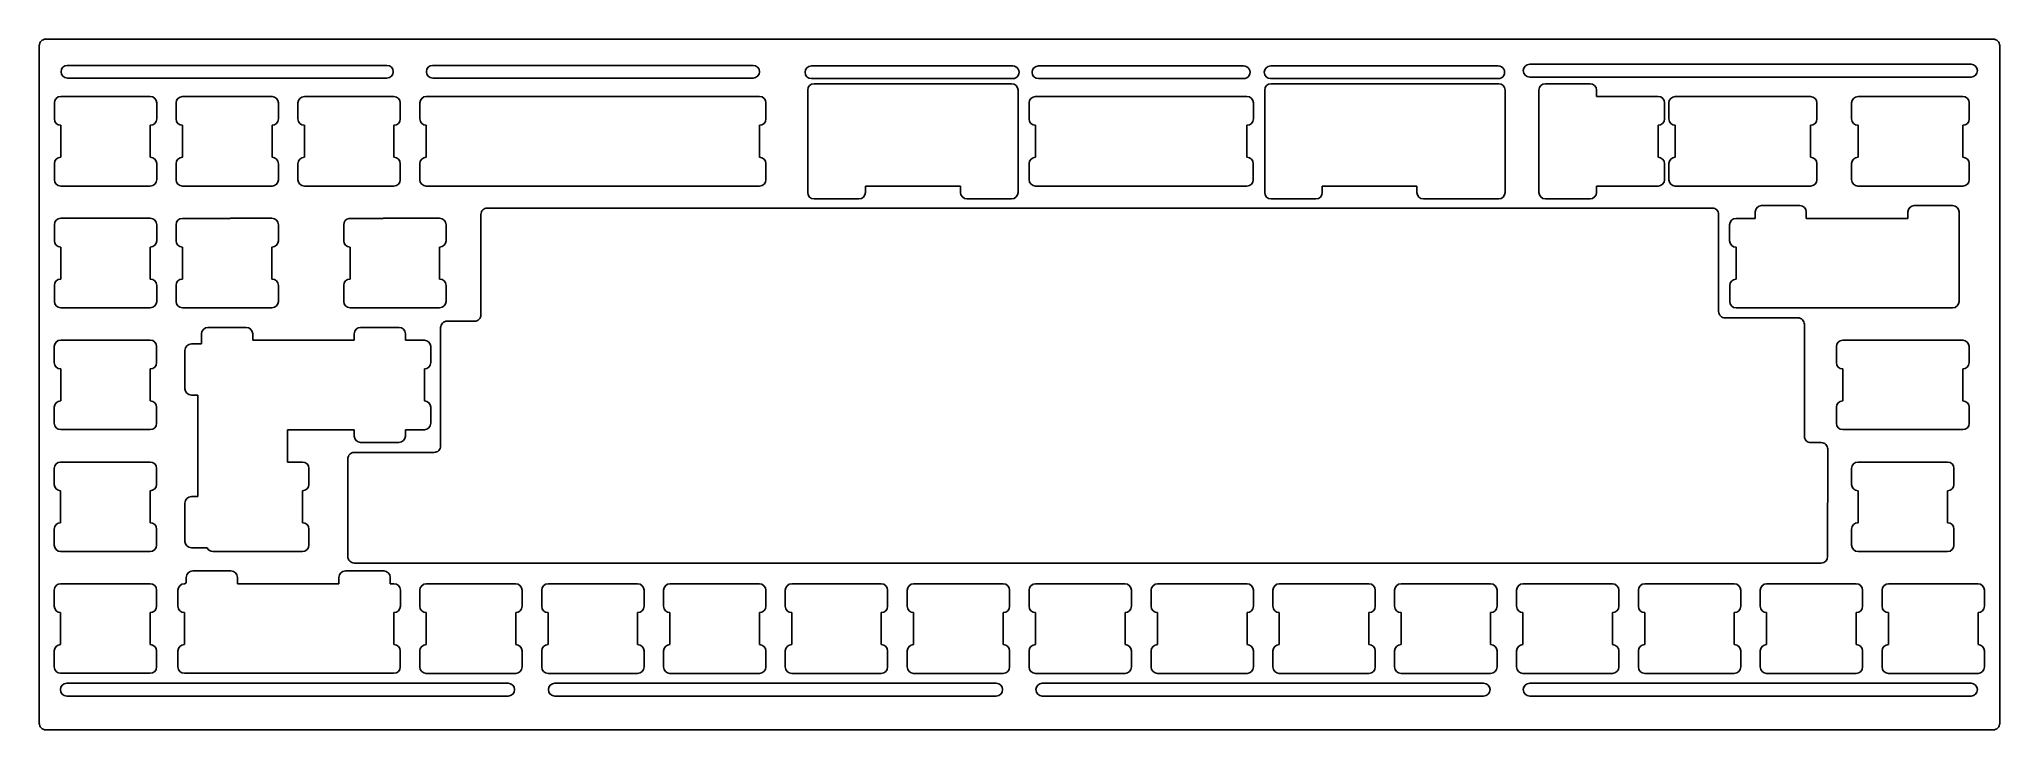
# Model space of a CAD drawing. Header units: millimetres. Extents: x -153 to 153, y -54 to 54.
import ezdxf

# ---------------------------------------------------------------- set-up
doc = ezdxf.new("R2010")
doc.units = ezdxf.units.MM
doc.layers.get('0').update_dxf_attribs({"linetype": 'CONTINUOUS'})

msp = doc.modelspace()

# ---------------------------------------------------------------- linework, layer by layer
for p, q in [((-32.53, 49.93), (-1.06, 49.93)), ((-33.11, 30.13), (-33.11, 46.13)), ((-1.06, 47.93), (-32.53, 47.93)), ((-32.11, 47.13), (-1.23, 47.13)), ((-0.23, 46.13), (-0.23, 30.13)), ((38.33, 30.13), (38.34, 46.13)), ((39.34, 47.13), (74.91, 47.13)), ((75.91, 46.13), (75.91, 30.13)), ((81.21, 30.13), (81.21, 46.14)), ((82.21, 47.13), (89.21, 47.14)), ((90.21, 46.14), (90.21, 45.14)), ((-150.88, 41.64), (-150.88, 44.14)), ((-149.88, 45.14), (-135.88, 45.14)), ((-134.88, 44.14), (-134.88, 41.64)), ((-131.85, 41.63), (-131.85, 44.13)), ((-130.85, 45.13), (-129.85, 45.13)), ((-129.85, 45.13), (-116.85, 45.13)), ((-115.85, 44.13), (-115.85, 41.63)), ((-112.8, 41.63), (-112.8, 44.13)), ((-111.8, 45.13), (-111.5, 45.13)), ((-111.5, 45.13), (-97.8, 45.13)), ((-96.8, 44.13), (-96.8, 41.63)), ((-93.74, 41.64), (-93.74, 44.14)), ((-92.74, 45.14), (-40.64, 45.14)), ((-39.64, 44.14), (-39.64, 41.64)), ((1.5, 41.63), (1.5, 44.13)), ((2.5, 45.13), (35.56, 45.14)), ((36.56, 44.14), (36.56, 41.64)), ((90.21, 45.14), (99.85, 45.14)), ((100.85, 44.14), (100.84, 41.63)), ((101.52, 41.64), (101.51, 44.13)), ((102.51, 45.13), (123.66, 45.13)), ((124.66, 44.13), (124.66, 41.64)), ((130.09, 41.64), (130.09, 44.13)), ((131.09, 45.13), (147.47, 45.14)), ((148.47, 44.14), (148.47, 41.64)), ((-149.88, 35.64), (-149.88, 40.64)), ((-135.88, 40.64), (-135.88, 35.64)), ((-130.85, 35.63), (-130.85, 40.63)), ((-116.85, 40.63), (-116.85, 35.63)), ((-111.8, 35.63), (-111.8, 40.63)), ((-97.8, 40.63), (-97.8, 35.63)), ((-92.75, 35.63), (-92.74, 40.64)), ((-40.66, 40.63), (-40.66, 35.63)), ((2.51, 35.64), (2.5, 40.63)), ((35.56, 40.64), (35.54, 35.63)), ((99.84, 40.63), (99.84, 35.63)), ((102.52, 35.64), (102.52, 40.64)), ((123.66, 40.64), (123.66, 35.64)), ((131.09, 35.64), (131.09, 40.64)), ((147.47, 40.64), (147.47, 35.64)), ((-150.88, 32.14), (-150.88, 34.64)), ((-134.88, 34.64), (-134.88, 32.14)), ((-131.85, 32.13), (-131.85, 34.63)), ((-115.85, 34.63), (-115.85, 32.13)), ((-112.8, 32.13), (-112.8, 34.63)), ((-96.8, 34.63), (-96.8, 32.13)), ((-93.75, 32.13), (-93.75, 34.63)), ((-39.64, 34.64), (-39.64, 32.14)), ((1.51, 32.14), (1.51, 34.64)), ((36.54, 34.63), (36.54, 32.13)), ((100.84, 34.63), (100.84, 32.13)), ((101.52, 32.13), (101.52, 34.64)), ((124.66, 34.64), (124.66, 32.13)), ((130.08, 32.14), (130.09, 34.64)), ((148.47, 34.64), (148.47, 32.14)), ((-135.88, 31.14), (-149.88, 31.14)), ((-117.85, 31.13), (-130.85, 31.13)), ((-116.85, 31.13), (-117.85, 31.13)), ((-98.1, 31.13), (-111.8, 31.13)), ((-97.8, 31.13), (-98.1, 31.13)), ((-54.64, 31.14), (-92.75, 31.13)), ((-40.64, 31.14), (-54.64, 31.14)), ((-9.23, 31.13), (-24.1, 31.13)), ((-24.1, 31.13), (-24.1, 30.13)), ((-9.23, 30.13), (-9.23, 31.13)), ((35.54, 31.13), (2.51, 31.14)), ((62.14, 31.14), (47.33, 31.14)), ((47.33, 31.14), (47.33, 30.13)), ((62.14, 30.13), (62.14, 31.14)), ((99.84, 31.13), (90.21, 31.14)), ((90.21, 31.14), (90.21, 30.13)), ((123.66, 31.13), (102.52, 31.13)), ((147.47, 31.14), (131.08, 31.14)), ((-25.1, 29.13), (-32.11, 29.13)), ((-1.23, 29.13), (-8.23, 29.13)), ((46.33, 29.13), (39.33, 29.13)), ((74.91, 29.13), (63.14, 29.13)), ((89.21, 29.13), (82.21, 29.13)), ((116.01, 28.09), (122, 28.09)), ((139.88, 28.08), (145.88, 28.08)), ((-150.88, 22.59), (-150.88, 25.09)), ((-149.88, 26.09), (-135.88, 26.09)), ((-134.88, 25.09), (-134.88, 22.59)), ((-131.86, 22.59), (-131.86, 25.09)), ((-130.86, 26.08), (-123.42, 26.08)), ((-123.33, 26.09), (-116.86, 26.09)), ((-115.86, 25.09), (-115.86, 22.59)), ((-105.65, 22.59), (-105.65, 25.09)), ((-104.8, 26.08), (-99.55, 26.08)), ((-99.46, 26.09), (-91, 26.09)), ((-90.94, 26.09), (-90.65, 26.09)), ((-89.65, 25.09), (-89.65, 22.59)), ((111.02, 22.57), (111.02, 25.07)), ((112.02, 26.07), (113.03, 26.08)), ((113.03, 26.08), (115, 26.08)), ((115, 26.08), (115.01, 27.09)), ((123, 27.09), (123, 26.08)), ((123, 26.08), (138.88, 26.08)), ((138.88, 26.08), (138.88, 27.08)), ((146.88, 27.08), (146.88, 13.09)), ((-149.88, 16.59), (-149.88, 21.59)), ((-135.88, 21.59), (-135.88, 16.59)), ((-130.86, 16.59), (-130.86, 21.59)), ((-116.86, 21.59), (-116.86, 16.59)), ((-104.65, 16.59), (-104.65, 21.59)), ((-90.65, 21.59), (-90.65, 16.59)), ((112.02, 16.57), (112.02, 21.57)), ((-150.88, 13.09), (-150.88, 15.59)), ((-134.88, 15.59), (-134.88, 13.09)), ((-131.86, 13.09), (-131.86, 15.59)), ((-130.86, 16.58), (-130.86, 16.59)), ((-130.86, 16.59), (-130.86, 16.59)), ((-115.86, 15.59), (-115.86, 13.09)), ((-105.65, 13.09), (-105.65, 15.59)), ((-90.65, 16.59), (-90.65, 16.59)), ((-89.65, 15.59), (-89.65, 13.09)), ((111.03, 13.09), (111.03, 15.58)), ((-135.88, 12.09), (-149.88, 12.09)), ((-116.86, 12.09), (-130.86, 12.09)), ((-90.65, 12.09), (-104.65, 12.09)), ((145.88, 12.09), (112.03, 12.09)), ((-149.89, 7.04), (-148.89, 7.04)), ((-148.89, 7.04), (-135.89, 7.04)), ((-129.46, 6.44), (-127.88, 6.44)), ((-127.88, 6.44), (-127.88, 8.02)), ((-126.88, 9.02), (-120.88, 9.02)), ((-119.88, 8.02), (-119.88, 7.02)), ((-119.88, 7.02), (-104, 7.04)), ((-104, 7.04), (-104, 8.04)), ((-103, 9.04), (-97, 9.04)), ((-96, 8.04), (-96, 7.03)), ((-96, 7.03), (-93.04, 7.03)), ((128.71, 7.03), (147.46, 7.03)), ((-150.89, 3.54), (-150.89, 6.04)), ((-134.89, 6.04), (-134.89, 3.54)), ((-130.46, -0.56), (-130.46, 5.44)), ((-92.04, 6.03), (-92.04, 3.53)), ((127.71, 3.54), (127.71, 6.03)), ((148.46, 6.03), (148.46, 3.53)), ((-149.89, -2.46), (-149.89, 2.54)), ((-135.89, 2.54), (-135.89, -2.46)), ((-93.04, 2.53), (-93.04, -2.47)), ((128.71, -2.46), (128.71, 2.54)), ((147.46, 2.53), (147.47, -2.46)), ((-128.46, -1.56), (-129.46, -1.56)), ((-128.46, -17.44), (-128.46, -1.56)), ((-150.89, -5.96), (-150.89, -3.46)), ((-134.89, -3.46), (-134.89, -5.96)), ((-92.04, -3.47), (-92.04, -5.97)), ((127.7, -5.96), (127.71, -3.46)), ((148.47, -3.46), (148.47, -5.96)), ((-136.89, -6.96), (-149.89, -6.96)), ((-135.89, -6.96), (-136.89, -6.96)), ((-104.01, -6.97), (-114.46, -6.97)), ((-114.46, -6.97), (-114.46, -12.02)), ((-104.01, -7.97), (-104.01, -6.97)), ((-97.01, -8.97), (-103.01, -8.97)), ((-93.04, -6.97), (-96.01, -6.97)), ((-96.01, -6.97), (-96.01, -7.97)), ((147.47, -6.96), (128.7, -6.96)), ((-149.91, -12.02), (-148.91, -12.02)), ((-148.91, -12.02), (-135.91, -12.02)), ((-114.46, -12.02), (-112.09, -12.02)), ((131.09, -12.02), (145.09, -12.02)), ((-150.91, -15.52), (-150.91, -13.02)), ((-134.91, -13.02), (-134.91, -15.52)), ((-111.09, -13.02), (-111.09, -15.52)), ((130.09, -15.52), (130.09, -13.02)), ((146.09, -13.02), (146.09, -15.52)), ((-149.91, -21.52), (-149.91, -16.52)), ((-135.91, -16.52), (-135.91, -21.52)), ((-129.46, -17.44), (-128.46, -17.44)), ((-112.09, -16.52), (-112.09, -21.52)), ((131.09, -21.52), (131.09, -16.52)), ((145.09, -16.52), (145.09, -21.52)), ((-130.46, -24.44), (-130.46, -18.44)), ((-150.91, -25.02), (-150.91, -22.52)), ((-134.91, -22.52), (-134.91, -25.02)), ((-111.09, -22.52), (-111.09, -25.02)), ((130.09, -25.02), (130.09, -22.52)), ((146.09, -22.52), (146.09, -25.02)), ((-136.91, -26.02), (-149.91, -26.02)), ((-135.91, -26.02), (-136.91, -26.02)), ((-127, -25.44), (-129.46, -25.44)), ((-112.09, -26.02), (-126.09, -26.02)), ((145.09, -26.02), (131.09, -26.02)), ((-130.26, -30.76), (-130.26, -30.06)), ((-129.26, -29.06), (-123.27, -29.06)), ((-122.27, -30.06), (-122.27, -31.06)), ((-106.39, -31.06), (-106.39, -30.06)), ((-105.39, -29.06), (-99.38, -29.06)), ((-98.38, -30.06), (-98.38, -31.06)), ((-150.91, -34.56), (-150.91, -32.06)), ((-149.91, -31.06), (-135.91, -31.06)), ((-134.91, -32.06), (-134.91, -34.56)), ((-131.56, -34.57), (-131.56, -32.07)), ((-122.27, -31.06), (-106.39, -31.06)), ((-98.38, -31.06), (-97.79, -31.06)), ((-96.79, -32.06), (-96.79, -34.56)), ((-93.75, -34.57), (-93.75, -32.07)), ((-92.75, -31.07), (-91.75, -31.07)), ((-91.75, -31.07), (-78.75, -31.07)), ((-77.75, -32.07), (-77.75, -34.57)), ((-74.7, -34.57), (-74.7, -32.07)), ((-73.7, -31.07), (-72.7, -31.07)), ((-72.7, -31.07), (-59.7, -31.07)), ((-58.7, -32.07), (-58.7, -34.57)), ((-55.65, -34.57), (-55.65, -32.07)), ((-54.65, -31.07), (-40.65, -31.07)), ((-39.65, -32.07), (-39.65, -34.57)), ((-36.61, -34.57), (-36.61, -32.07)), ((-35.61, -31.07), (-21.61, -31.07)), ((-20.61, -32.07), (-20.61, -34.57)), ((-17.55, -34.57), (-17.55, -32.07)), ((-16.55, -31.07), (-2.55, -31.07)), ((-1.55, -32.07), (-1.55, -34.57)), ((1.5, -34.57), (1.5, -32.07)), ((2.5, -31.07), (16.5, -31.07)), ((17.5, -32.07), (17.5, -34.57)), ((20.58, -34.57), (20.58, -32.07)), ((21.58, -31.07), (35.58, -31.07)), ((36.58, -32.07), (36.58, -34.57)), ((39.62, -34.57), (39.62, -32.07)), ((40.62, -31.07), (54.62, -31.07)), ((55.62, -32.07), (55.62, -34.57)), ((58.65, -34.57), (58.65, -32.07)), ((59.65, -31.07), (73.65, -31.07)), ((74.65, -32.07), (74.65, -34.57)), ((77.7, -34.57), (77.7, -32.07)), ((78.7, -31.07), (92.7, -31.07)), ((93.7, -32.07), (93.7, -34.57)), ((96.75, -34.57), (96.75, -32.07)), ((97.75, -31.07), (111.75, -31.07)), ((112.75, -32.07), (112.75, -34.57)), ((115.8, -34.57), (115.8, -32.07)), ((116.8, -31.07), (130.8, -31.07)), ((131.8, -32.07), (131.8, -34.57)), ((134.85, -34.57), (134.85, -32.07)), ((135.85, -31.07), (149.85, -31.07)), ((150.85, -32.07), (150.85, -34.57)), ((-149.91, -40.56), (-149.91, -35.56)), ((-135.91, -35.56), (-135.91, -40.56)), ((-130.56, -40.57), (-130.56, -35.57)), ((-97.79, -35.56), (-97.81, -40.57)), ((-92.75, -40.57), (-92.75, -35.57)), ((-78.75, -35.57), (-78.75, -40.57)), ((-73.7, -40.57), (-73.7, -35.57)), ((-59.7, -35.57), (-59.7, -40.57)), ((-54.65, -40.57), (-54.65, -35.57)), ((-40.65, -35.57), (-40.65, -40.57)), ((-35.61, -40.57), (-35.61, -35.57)), ((-21.61, -35.57), (-21.61, -40.57)), ((-16.55, -40.57), (-16.55, -35.57)), ((-2.55, -35.57), (-2.55, -40.57)), ((2.5, -40.57), (2.5, -35.57)), ((16.5, -35.57), (16.5, -40.57)), ((21.58, -40.57), (21.58, -35.57)), ((35.58, -35.57), (35.58, -40.57)), ((40.62, -40.57), (40.62, -35.57)), ((54.62, -35.57), (54.62, -40.57)), ((59.65, -40.57), (59.65, -35.57)), ((73.65, -35.57), (73.65, -40.57)), ((78.7, -40.57), (78.7, -35.57)), ((92.7, -35.57), (92.7, -40.57)), ((97.75, -40.57), (97.75, -35.57)), ((111.75, -35.57), (111.75, -40.57)), ((116.8, -40.57), (116.8, -35.57)), ((130.8, -35.57), (130.8, -40.57)), ((135.85, -40.57), (135.85, -35.57)), ((149.85, -35.57), (149.85, -40.57)), ((-150.91, -44.06), (-150.91, -41.56)), ((-134.91, -41.56), (-134.91, -44.06)), ((-131.56, -44.06), (-131.56, -41.57)), ((-96.81, -41.57), (-96.81, -44.06)), ((-93.75, -44.07), (-93.75, -41.57)), ((-77.75, -41.57), (-77.75, -44.07)), ((-74.7, -44.07), (-74.7, -41.57)), ((-58.7, -41.57), (-58.7, -44.07)), ((-55.65, -44.07), (-55.65, -41.57)), ((-39.65, -41.57), (-39.65, -44.07)), ((-36.61, -44.07), (-36.61, -41.57)), ((-20.61, -41.57), (-20.61, -44.07)), ((-17.55, -44.07), (-17.55, -41.57)), ((-1.55, -41.57), (-1.55, -44.07)), ((1.5, -44.07), (1.5, -41.57)), ((17.5, -41.57), (17.5, -44.07)), ((20.58, -44.07), (20.58, -41.57)), ((36.58, -41.57), (36.58, -44.07)), ((39.62, -44.07), (39.62, -41.57)), ((55.62, -41.57), (55.62, -44.07)), ((58.65, -44.07), (58.65, -41.57)), ((74.65, -41.57), (74.65, -44.07)), ((77.7, -44.07), (77.7, -41.57)), ((93.7, -41.57), (93.7, -44.07)), ((96.75, -44.07), (96.75, -41.57)), ((112.75, -41.57), (112.75, -44.07)), ((115.8, -44.07), (115.8, -41.57)), ((131.8, -41.57), (131.8, -44.07)), ((134.85, -44.07), (134.85, -41.57)), ((150.85, -41.57), (150.85, -44.07)), ((-135.91, -45.06), (-149.91, -45.06)), ((-97.81, -45.06), (-130.56, -45.06)), ((-79.75, -45.07), (-92.75, -45.07)), ((-78.75, -45.07), (-79.75, -45.07)), ((-60.7, -45.07), (-73.7, -45.07)), ((-59.7, -45.07), (-60.7, -45.07)), ((-40.65, -45.07), (-54.65, -45.07)), ((-21.61, -45.07), (-35.61, -45.07)), ((-2.55, -45.07), (-16.55, -45.07)), ((16.5, -45.07), (2.5, -45.07)), ((35.58, -45.07), (21.58, -45.07)), ((54.62, -45.07), (40.62, -45.07)), ((73.65, -45.07), (59.65, -45.07)), ((92.7, -45.07), (78.7, -45.07)), ((111.75, -45.07), (97.75, -45.07)), ((130.8, -45.07), (116.8, -45.07)), ((149.85, -45.07), (135.85, -45.07))]:
    msp.add_line(p, q)
for points in [[(152.25, 54.1, -0.414214), (153.25, 53.1), (153.25, -52.9, -0.414214), (152.25, -53.9), (-152.25, -53.9, -0.414214), (-153.25, -52.9), (-153.25, 53.1, -0.414214), (-152.25, 54.1)], [(-98.89, 50.01), (-148.83, 50.01, 1), (-148.83, 48.01), (-98.89, 48.01, 1)], [(-41.64, 50.01), (-91.73, 50.01, 1), (-91.73, 48.01), (-41.64, 48.01, 1)], [(2.97, 47.93), (35.04, 47.93, 1.002583), (35.04, 49.93), (2.97, 49.93, 0.999674)], [(74.84, 49.93), (39.27, 49.93, 0.999671), (39.27, 47.93), (74.84, 47.93, 1.00258)], [(148.76, 50.18), (79.76, 50.18, 1), (79.76, 48.18), (148.76, 48.18, 1)], [(-84.2, 26.7), (-84.2, 11, -0.414214), (-85.2, 10), (-89.5, 10, 0.414214), (-90.5, 9), (-90.5, -9.52, -0.414214), (-91.5, -10.52), (-104, -10.52, 0.414214), (-105, -11.52), (-105, -26.82, 0.414214), (-104, -27.82), (125.34, -27.82, 0.413992), (126.34, -26.82), (126.35, -9.98, 0.414435), (125.35, -8.98), (123.7, -8.98, -0.414214), (122.7, -7.98), (122.7, 9.52, 0.414214), (121.7, 10.52), (110.3, 10.52, -0.414214), (109.3, 11.52), (109.3, 26.7, 0.414214), (108.3, 27.7), (-83.2, 27.7, 0.414214)], [(-79.94, -46.62), (-148.94, -46.62, 1), (-148.94, -48.62), (-79.94, -48.62, 1)], [(-72.64, -48.62), (-3.64, -48.62, 1), (-3.64, -46.62), (-72.64, -46.62, 1)], [(3.56, -48.62), (72.56, -48.62, 1), (72.56, -46.62), (3.56, -46.62, 1)], [(79.76, -48.62), (148.76, -48.62, 1), (148.76, -46.62), (79.76, -46.62, 1)]]:
    msp.add_lwpolyline(points, format="xyb", close=True)
for centre, radius, start, end in [((-32.53, 48.93), 1, 90.0409, 270.0036), ((-1.06, 48.93), 1, -90.2921, 90.0035), ((-123.42, 26.38), 0.3, 269.9446, 287.5603), ((-99.55, 26.38), 0.3, 269.9446, 287.5599), ((-90.94, 26.39), 0.301, 257.6368, 270.0334)]:
    msp.add_arc(centre, radius, start, end)
for points in [[(-32.11, 47.13), (-32.66, 47.13), (-33.11, 46.69), (-33.11, 46.13)], [(-0.23, 46.13), (-0.23, 46.68), (-0.68, 47.13), (-1.23, 47.13)], [(39.34, 47.13), (38.79, 47.13), (38.34, 46.69), (38.34, 46.13)], [(75.91, 46.13), (75.91, 46.69), (75.46, 47.13), (74.91, 47.13)], [(82.21, 47.13), (81.66, 47.14), (81.21, 46.69), (81.21, 46.14)], [(90.21, 46.14), (90.21, 46.69), (89.76, 47.14), (89.21, 47.14)], [(-149.88, 45.14), (-150.44, 45.14), (-150.88, 44.7), (-150.88, 44.14)], [(-134.88, 44.14), (-134.88, 44.7), (-135.33, 45.14), (-135.88, 45.14)], [(-130.85, 45.13), (-131.4, 45.13), (-131.85, 44.69), (-131.85, 44.13)], [(-115.85, 44.13), (-115.85, 44.69), (-116.3, 45.13), (-116.85, 45.13)], [(-111.8, 45.13), (-112.35, 45.13), (-112.8, 44.69), (-112.8, 44.13)], [(-96.8, 44.13), (-96.8, 44.69), (-97.25, 45.13), (-97.8, 45.13)], [(-92.74, 45.14), (-93.29, 45.14), (-93.74, 44.69), (-93.74, 44.14)], [(-39.64, 44.14), (-39.64, 44.69), (-40.09, 45.14), (-40.64, 45.14)], [(2.5, 45.13), (1.95, 45.13), (1.5, 44.68), (1.5, 44.13)], [(36.56, 44.14), (36.56, 44.69), (36.11, 45.14), (35.56, 45.14)], [(100.85, 44.14), (100.85, 44.69), (100.4, 45.14), (99.85, 45.14)], [(102.51, 45.13), (101.96, 45.13), (101.51, 44.68), (101.51, 44.13)], [(124.66, 44.13), (124.66, 44.68), (124.21, 45.13), (123.66, 45.13)], [(131.09, 45.13), (130.54, 45.13), (130.09, 44.68), (130.09, 44.13)], [(148.47, 44.14), (148.47, 44.69), (148.03, 45.14), (147.47, 45.14)], [(-150.88, 41.64), (-150.88, 41.09), (-150.44, 40.64), (-149.88, 40.64)], [(-135.88, 40.64), (-135.33, 40.64), (-134.88, 41.09), (-134.88, 41.64)], [(-131.85, 41.63), (-131.85, 41.08), (-131.4, 40.63), (-130.85, 40.63)], [(-116.85, 40.63), (-116.3, 40.63), (-115.85, 41.08), (-115.85, 41.63)], [(-112.8, 41.63), (-112.8, 41.08), (-112.35, 40.63), (-111.8, 40.63)], [(-97.8, 40.63), (-97.25, 40.63), (-96.8, 41.08), (-96.8, 41.63)], [(-93.74, 41.64), (-93.74, 41.09), (-93.29, 40.64), (-92.74, 40.64)], [(-40.66, 40.63), (-40.1, 40.63), (-39.64, 41.08), (-39.64, 41.64)], [(1.5, 41.63), (1.5, 41.08), (1.95, 40.63), (2.5, 40.63)], [(35.56, 40.64), (36.11, 40.64), (36.56, 41.08), (36.56, 41.64)], [(99.84, 40.63), (100.39, 40.63), (100.84, 41.08), (100.84, 41.63)], [(101.52, 41.64), (101.52, 41.08), (101.97, 40.64), (102.52, 40.64)], [(123.66, 40.64), (124.21, 40.64), (124.66, 41.08), (124.66, 41.64)], [(130.09, 41.64), (130.09, 41.08), (130.54, 40.64), (131.09, 40.64)], [(147.47, 40.64), (148.03, 40.64), (148.47, 41.08), (148.47, 41.64)], [(-149.88, 35.64), (-150.44, 35.64), (-150.88, 35.2), (-150.88, 34.64)], [(-134.88, 34.64), (-134.88, 35.2), (-135.33, 35.64), (-135.88, 35.64)], [(-130.85, 35.63), (-131.4, 35.63), (-131.85, 35.19), (-131.85, 34.63)], [(-115.85, 34.63), (-115.85, 35.19), (-116.3, 35.63), (-116.85, 35.63)], [(-111.8, 35.63), (-112.35, 35.63), (-112.8, 35.19), (-112.8, 34.63)], [(-96.8, 34.63), (-96.8, 35.19), (-97.25, 35.63), (-97.8, 35.63)], [(-92.75, 35.63), (-93.3, 35.63), (-93.75, 35.19), (-93.75, 34.63)], [(-39.64, 34.64), (-39.64, 35.19), (-40.1, 35.63), (-40.66, 35.63)], [(2.51, 35.64), (1.96, 35.64), (1.51, 35.19), (1.51, 34.64)], [(36.54, 34.63), (36.54, 35.18), (36.1, 35.63), (35.54, 35.63)], [(100.84, 34.63), (100.84, 35.18), (100.39, 35.63), (99.84, 35.63)], [(102.52, 35.64), (101.97, 35.64), (101.52, 35.19), (101.52, 34.64)], [(124.66, 34.64), (124.66, 35.19), (124.21, 35.64), (123.66, 35.64)], [(131.09, 35.64), (130.54, 35.64), (130.09, 35.19), (130.09, 34.64)], [(148.47, 34.64), (148.47, 35.19), (148.03, 35.64), (147.47, 35.64)], [(-150.88, 32.14), (-150.88, 31.59), (-150.44, 31.14), (-149.88, 31.14)], [(-135.88, 31.14), (-135.33, 31.14), (-134.88, 31.59), (-134.88, 32.14)], [(-131.85, 32.13), (-131.85, 31.58), (-131.4, 31.13), (-130.85, 31.13)], [(-116.85, 31.13), (-116.3, 31.13), (-115.85, 31.58), (-115.85, 32.13)], [(-112.8, 32.13), (-112.8, 31.58), (-112.35, 31.13), (-111.8, 31.13)], [(-97.8, 31.13), (-97.25, 31.13), (-96.8, 31.58), (-96.8, 32.13)], [(-93.75, 32.13), (-93.75, 31.58), (-93.3, 31.13), (-92.75, 31.13)], [(-40.64, 31.14), (-40.09, 31.14), (-39.64, 31.58), (-39.64, 32.14)], [(1.51, 32.14), (1.51, 31.59), (1.96, 31.14), (2.51, 31.14)], [(35.54, 31.13), (36.1, 31.13), (36.54, 31.58), (36.54, 32.13)], [(99.84, 31.13), (100.39, 31.13), (100.84, 31.58), (100.84, 32.13)], [(101.52, 32.13), (101.52, 31.58), (101.97, 31.13), (102.52, 31.13)], [(123.66, 31.13), (124.21, 31.13), (124.66, 31.58), (124.66, 32.13)], [(130.08, 32.14), (130.08, 31.58), (130.53, 31.14), (131.08, 31.14)], [(147.47, 31.14), (148.03, 31.14), (148.47, 31.58), (148.47, 32.14)], [(-33.11, 30.13), (-33.11, 29.57), (-32.66, 29.13), (-32.11, 29.13)], [(-25.1, 29.13), (-24.55, 29.13), (-24.1, 29.57), (-24.1, 30.13)], [(-9.23, 30.13), (-9.23, 29.58), (-8.78, 29.13), (-8.23, 29.13)], [(-1.23, 29.13), (-0.68, 29.13), (-0.23, 29.58), (-0.23, 30.13)], [(38.33, 30.13), (38.33, 29.57), (38.78, 29.13), (39.33, 29.13)], [(46.33, 29.13), (46.89, 29.13), (47.33, 29.57), (47.33, 30.13)], [(62.14, 30.13), (62.14, 29.57), (62.59, 29.13), (63.14, 29.13)], [(74.91, 29.13), (75.46, 29.13), (75.91, 29.57), (75.91, 30.13)], [(81.21, 30.13), (81.21, 29.58), (81.65, 29.13), (82.21, 29.13)], [(89.21, 29.13), (89.76, 29.13), (90.21, 29.58), (90.21, 30.13)], [(116.01, 28.09), (115.46, 28.09), (115.01, 27.64), (115.01, 27.09)], [(123, 27.09), (123, 27.64), (122.55, 28.09), (122, 28.09)], [(139.88, 28.08), (139.32, 28.08), (138.88, 27.63), (138.88, 27.08)], [(146.88, 27.08), (146.88, 27.63), (146.43, 28.08), (145.88, 28.08)], [(-149.88, 26.09), (-150.44, 26.09), (-150.88, 25.65), (-150.88, 25.09)], [(-134.88, 25.09), (-134.88, 25.65), (-135.33, 26.09), (-135.88, 26.09)], [(-131.86, 25.09), (-131.85, 25.63), (-131.41, 26.08), (-130.86, 26.08)], [(-116.86, 26.09), (-116.3, 26.09), (-115.86, 25.65), (-115.86, 25.09)], [(-105.65, 25.09), (-105.65, 25.59), (-105.28, 26.01), (-104.8, 26.08)], [(-90.65, 26.09), (-90.1, 26.09), (-89.65, 25.64), (-89.65, 25.09)], [(112.02, 26.07), (111.47, 26.07), (111.02, 25.62), (111.02, 25.07)], [(-150.88, 22.59), (-150.88, 22.04), (-150.44, 21.59), (-149.88, 21.59)], [(-135.88, 21.59), (-135.33, 21.59), (-134.88, 22.04), (-134.88, 22.59)], [(-130.86, 21.59), (-131.41, 21.59), (-131.86, 22.04), (-131.86, 22.59)], [(-115.86, 22.59), (-115.86, 22.04), (-116.3, 21.59), (-116.86, 21.59)], [(-104.65, 21.59), (-105.2, 21.59), (-105.65, 22.04), (-105.65, 22.59)], [(-89.65, 22.59), (-89.65, 22.04), (-90.1, 21.59), (-90.65, 21.59)], [(111.02, 22.57), (111.02, 22.02), (111.47, 21.57), (112.02, 21.57)], [(-149.88, 16.59), (-150.44, 16.59), (-150.88, 16.15), (-150.88, 15.59)], [(-134.88, 15.59), (-134.88, 16.15), (-135.33, 16.59), (-135.88, 16.59)], [(-131.86, 15.59), (-131.85, 16.14), (-131.41, 16.58), (-130.86, 16.58)], [(-116.86, 16.59), (-116.3, 16.59), (-115.86, 16.15), (-115.86, 15.59)], [(-105.65, 15.59), (-105.65, 16.15), (-105.2, 16.59), (-104.65, 16.59)], [(-90.65, 16.59), (-90.1, 16.59), (-89.65, 16.14), (-89.65, 15.59)], [(112.02, 16.57), (111.47, 16.57), (111.03, 16.13), (111.03, 15.58)], [(-150.88, 13.09), (-150.88, 12.54), (-150.44, 12.09), (-149.88, 12.09)], [(-135.88, 12.09), (-135.33, 12.09), (-134.88, 12.54), (-134.88, 13.09)], [(-130.86, 12.09), (-131.41, 12.09), (-131.86, 12.54), (-131.86, 13.09)], [(-115.86, 13.09), (-115.86, 12.54), (-116.3, 12.09), (-116.86, 12.09)], [(-104.65, 12.09), (-105.2, 12.09), (-105.65, 12.54), (-105.65, 13.09)], [(-89.65, 13.09), (-89.65, 12.54), (-90.1, 12.09), (-90.65, 12.09)], [(111.03, 13.09), (111.03, 12.53), (111.48, 12.09), (112.03, 12.09)], [(145.88, 12.09), (146.43, 12.09), (146.88, 12.53), (146.88, 13.09)], [(-149.89, 7.04), (-150.45, 7.04), (-150.89, 6.59), (-150.89, 6.04)], [(-134.89, 6.04), (-134.89, 6.59), (-135.34, 7.04), (-135.89, 7.04)], [(-129.46, 6.44), (-130.01, 6.44), (-130.46, 5.99), (-130.46, 5.44)], [(-126.88, 9.02), (-127.43, 9.02), (-127.88, 8.57), (-127.88, 8.02)], [(-119.88, 8.02), (-119.88, 8.57), (-120.33, 9.02), (-120.88, 9.02)], [(-103, 9.04), (-103.55, 9.04), (-104, 8.59), (-104, 8.04)], [(-96, 8.04), (-96, 8.59), (-96.45, 9.04), (-97, 9.04)], [(-92.04, 6.03), (-92.04, 6.58), (-92.49, 7.03), (-93.04, 7.03)], [(128.71, 7.03), (128.16, 7.03), (127.71, 6.58), (127.71, 6.03)], [(148.46, 6.03), (148.46, 6.58), (148.02, 7.03), (147.46, 7.03)], [(-150.89, 3.54), (-150.89, 2.98), (-150.45, 2.54), (-149.89, 2.54)], [(-135.89, 2.54), (-135.34, 2.54), (-134.89, 2.98), (-134.89, 3.54)], [(-93.04, 2.53), (-92.49, 2.53), (-92.04, 2.98), (-92.04, 3.53)], [(127.71, 3.54), (127.71, 2.98), (128.16, 2.54), (128.71, 2.54)], [(147.46, 2.53), (148.02, 2.53), (148.46, 2.98), (148.46, 3.53)], [(-149.89, -2.46), (-150.45, -2.46), (-150.89, -2.91), (-150.89, -3.46)], [(-134.89, -3.46), (-134.89, -2.91), (-135.34, -2.46), (-135.89, -2.46)], [(-130.46, -0.56), (-130.46, -1.11), (-130.01, -1.56), (-129.46, -1.56)], [(-92.04, -3.47), (-92.04, -2.92), (-92.49, -2.47), (-93.04, -2.47)], [(128.71, -2.46), (128.16, -2.46), (127.71, -2.91), (127.71, -3.46)], [(148.47, -3.46), (148.47, -2.91), (148.03, -2.46), (147.47, -2.46)], [(-150.89, -5.96), (-150.89, -6.52), (-150.45, -6.96), (-149.89, -6.96)], [(-135.89, -6.96), (-135.34, -6.96), (-134.89, -6.52), (-134.89, -5.96)], [(-93.04, -6.97), (-92.49, -6.97), (-92.04, -6.52), (-92.04, -5.97)], [(127.7, -5.96), (127.7, -6.52), (128.15, -6.96), (128.7, -6.96)], [(147.47, -6.96), (148.03, -6.96), (148.47, -6.52), (148.47, -5.96)], [(-104.01, -7.97), (-104.01, -8.52), (-103.56, -8.97), (-103.01, -8.97)], [(-97.01, -8.97), (-96.46, -8.97), (-96.01, -8.52), (-96.01, -7.97)], [(-149.91, -12.02), (-150.46, -12.02), (-150.91, -12.47), (-150.91, -13.02)], [(-134.91, -13.02), (-134.91, -12.47), (-135.35, -12.02), (-135.91, -12.02)], [(-111.09, -13.02), (-111.09, -12.47), (-111.54, -12.02), (-112.09, -12.02)], [(131.09, -12.02), (130.54, -12.02), (130.09, -12.47), (130.09, -13.02)], [(146.09, -13.02), (146.09, -12.47), (145.65, -12.02), (145.09, -12.02)], [(-150.91, -15.52), (-150.91, -16.07), (-150.46, -16.52), (-149.91, -16.52)], [(-135.91, -16.52), (-135.35, -16.52), (-134.91, -16.07), (-134.91, -15.52)], [(-129.46, -17.44), (-130.01, -17.44), (-130.46, -17.89), (-130.46, -18.44)], [(-112.09, -16.52), (-111.54, -16.52), (-111.09, -16.07), (-111.09, -15.52)], [(130.09, -15.52), (130.09, -16.07), (130.54, -16.52), (131.09, -16.52)], [(145.09, -16.52), (145.65, -16.52), (146.09, -16.07), (146.09, -15.52)], [(-149.91, -21.52), (-150.46, -21.52), (-150.91, -21.97), (-150.91, -22.52)], [(-134.91, -22.52), (-134.91, -21.97), (-135.35, -21.52), (-135.91, -21.52)], [(-130.46, -24.44), (-130.46, -24.99), (-130.01, -25.44), (-129.46, -25.44)], [(-111.09, -22.52), (-111.09, -21.97), (-111.54, -21.52), (-112.09, -21.52)], [(131.09, -21.52), (130.54, -21.52), (130.09, -21.97), (130.09, -22.52)], [(146.09, -22.52), (146.09, -21.97), (145.65, -21.52), (145.09, -21.52)], [(-150.91, -25.02), (-150.91, -25.57), (-150.46, -26.02), (-149.91, -26.02)], [(-135.91, -26.02), (-135.35, -26.02), (-134.91, -25.57), (-134.91, -25.02)], [(-127, -25.44), (-126.84, -25.79), (-126.48, -26.02), (-126.09, -26.02)], [(-112.09, -26.02), (-111.54, -26.02), (-111.09, -25.57), (-111.09, -25.02)], [(130.09, -25.02), (130.09, -25.57), (130.54, -26.02), (131.09, -26.02)], [(145.09, -26.02), (145.65, -26.02), (146.09, -25.57), (146.09, -25.02)], [(-129.26, -29.06), (-129.81, -29.06), (-130.26, -29.51), (-130.26, -30.06)], [(-122.27, -30.06), (-122.27, -29.51), (-122.72, -29.06), (-123.27, -29.06)], [(-105.39, -29.06), (-105.94, -29.06), (-106.39, -29.51), (-106.39, -30.06)], [(-98.38, -30.06), (-98.38, -29.51), (-98.83, -29.06), (-99.38, -29.06)], [(-149.91, -31.06), (-150.46, -31.06), (-150.91, -31.51), (-150.91, -32.06)], [(-134.91, -32.06), (-134.91, -31.51), (-135.35, -31.06), (-135.91, -31.06)], [(-130.56, -31.07), (-131.11, -31.07), (-131.56, -31.52), (-131.56, -32.07)], [(-130.56, -31.07), (-130.39, -31.06), (-130.26, -30.93), (-130.26, -30.76)], [(-96.79, -32.06), (-96.79, -31.51), (-97.24, -31.06), (-97.79, -31.06)], [(-92.75, -31.07), (-93.3, -31.07), (-93.75, -31.52), (-93.75, -32.07)], [(-77.75, -32.07), (-77.75, -31.52), (-78.2, -31.07), (-78.75, -31.07)], [(-73.7, -31.07), (-74.25, -31.07), (-74.7, -31.52), (-74.7, -32.07)], [(-58.7, -32.07), (-58.7, -31.52), (-59.15, -31.07), (-59.7, -31.07)], [(-54.65, -31.07), (-55.2, -31.07), (-55.65, -31.52), (-55.65, -32.07)], [(-39.65, -32.07), (-39.65, -31.52), (-40.1, -31.07), (-40.65, -31.07)], [(-35.61, -31.07), (-36.16, -31.07), (-36.61, -31.52), (-36.61, -32.07)], [(-20.61, -32.07), (-20.61, -31.52), (-21.05, -31.07), (-21.61, -31.07)], [(-16.55, -31.07), (-17.1, -31.07), (-17.55, -31.52), (-17.55, -32.07)], [(-1.55, -32.07), (-1.55, -31.52), (-2, -31.07), (-2.55, -31.07)], [(2.5, -31.07), (1.95, -31.07), (1.5, -31.52), (1.5, -32.07)], [(17.5, -32.07), (17.5, -31.52), (17.05, -31.07), (16.5, -31.07)], [(21.58, -31.07), (21.03, -31.07), (20.58, -31.52), (20.58, -32.07)], [(36.58, -32.07), (36.58, -31.52), (36.14, -31.07), (35.58, -31.07)], [(40.62, -31.07), (40.07, -31.07), (39.62, -31.52), (39.62, -32.07)], [(55.62, -32.07), (55.62, -31.52), (55.17, -31.07), (54.62, -31.07)], [(59.65, -31.07), (59.1, -31.07), (58.65, -31.52), (58.65, -32.07)], [(74.65, -32.07), (74.65, -31.52), (74.2, -31.07), (73.65, -31.07)], [(78.7, -31.07), (78.15, -31.07), (77.7, -31.52), (77.7, -32.07)], [(93.7, -32.07), (93.7, -31.52), (93.25, -31.07), (92.7, -31.07)], [(97.75, -31.07), (97.2, -31.07), (96.75, -31.52), (96.75, -32.07)], [(112.75, -32.07), (112.75, -31.52), (112.3, -31.07), (111.75, -31.07)], [(116.8, -31.07), (116.25, -31.07), (115.8, -31.52), (115.8, -32.07)], [(131.8, -32.07), (131.8, -31.52), (131.35, -31.07), (130.8, -31.07)], [(135.85, -31.07), (135.3, -31.07), (134.85, -31.52), (134.85, -32.07)], [(150.85, -32.07), (150.85, -31.52), (150.4, -31.07), (149.85, -31.07)], [(-150.91, -34.56), (-150.91, -35.12), (-150.46, -35.56), (-149.91, -35.56)], [(-135.91, -35.56), (-135.35, -35.56), (-134.91, -35.12), (-134.91, -34.56)], [(-131.56, -34.57), (-131.56, -35.12), (-131.11, -35.57), (-130.56, -35.57)], [(-97.79, -35.56), (-97.24, -35.56), (-96.79, -35.12), (-96.79, -34.56)], [(-93.75, -34.57), (-93.75, -35.12), (-93.3, -35.57), (-92.75, -35.57)], [(-78.75, -35.57), (-78.2, -35.57), (-77.75, -35.12), (-77.75, -34.57)], [(-74.7, -34.57), (-74.7, -35.12), (-74.25, -35.57), (-73.7, -35.57)], [(-59.7, -35.57), (-59.15, -35.57), (-58.7, -35.12), (-58.7, -34.57)], [(-55.65, -34.57), (-55.65, -35.12), (-55.2, -35.57), (-54.65, -35.57)], [(-40.65, -35.57), (-40.1, -35.57), (-39.65, -35.12), (-39.65, -34.57)], [(-36.61, -34.57), (-36.61, -35.12), (-36.16, -35.57), (-35.61, -35.57)], [(-21.61, -35.57), (-21.05, -35.57), (-20.61, -35.12), (-20.61, -34.57)], [(-17.55, -34.57), (-17.55, -35.12), (-17.1, -35.57), (-16.55, -35.57)], [(-2.55, -35.57), (-2, -35.57), (-1.55, -35.12), (-1.55, -34.57)], [(1.5, -34.57), (1.5, -35.12), (1.95, -35.57), (2.5, -35.57)], [(16.5, -35.57), (17.05, -35.57), (17.5, -35.12), (17.5, -34.57)], [(20.58, -34.57), (20.58, -35.12), (21.03, -35.57), (21.58, -35.57)], [(35.58, -35.57), (36.14, -35.57), (36.58, -35.12), (36.58, -34.57)], [(39.62, -34.57), (39.62, -35.12), (40.07, -35.57), (40.62, -35.57)], [(54.62, -35.57), (55.17, -35.57), (55.62, -35.12), (55.62, -34.57)], [(58.65, -34.57), (58.65, -35.12), (59.1, -35.57), (59.65, -35.57)], [(73.65, -35.57), (74.2, -35.57), (74.65, -35.12), (74.65, -34.57)], [(77.7, -34.57), (77.7, -35.12), (78.15, -35.57), (78.7, -35.57)], [(92.7, -35.57), (93.25, -35.57), (93.7, -35.12), (93.7, -34.57)], [(96.75, -34.57), (96.75, -35.12), (97.2, -35.57), (97.75, -35.57)], [(111.75, -35.57), (112.3, -35.57), (112.75, -35.12), (112.75, -34.57)], [(115.8, -34.57), (115.8, -35.12), (116.25, -35.57), (116.8, -35.57)], [(130.8, -35.57), (131.35, -35.57), (131.8, -35.12), (131.8, -34.57)], [(134.85, -34.57), (134.85, -35.12), (135.3, -35.57), (135.85, -35.57)], [(149.85, -35.57), (150.4, -35.57), (150.85, -35.12), (150.85, -34.57)], [(-149.91, -40.56), (-150.46, -40.56), (-150.91, -41.01), (-150.91, -41.56)], [(-134.91, -41.56), (-134.91, -41.01), (-135.35, -40.56), (-135.91, -40.56)], [(-130.56, -40.57), (-131.11, -40.57), (-131.56, -41.02), (-131.56, -41.57)], [(-96.81, -41.57), (-96.81, -41.02), (-97.25, -40.57), (-97.81, -40.57)], [(-92.75, -40.57), (-93.3, -40.57), (-93.75, -41.02), (-93.75, -41.57)], [(-77.75, -41.57), (-77.75, -41.02), (-78.2, -40.57), (-78.75, -40.57)], [(-73.7, -40.57), (-74.25, -40.57), (-74.7, -41.02), (-74.7, -41.57)], [(-58.7, -41.57), (-58.7, -41.02), (-59.15, -40.57), (-59.7, -40.57)], [(-54.65, -40.57), (-55.2, -40.57), (-55.65, -41.02), (-55.65, -41.57)], [(-39.65, -41.57), (-39.65, -41.02), (-40.1, -40.57), (-40.65, -40.57)], [(-35.61, -40.57), (-36.16, -40.57), (-36.61, -41.02), (-36.61, -41.57)], [(-20.61, -41.57), (-20.61, -41.02), (-21.05, -40.57), (-21.61, -40.57)], [(-16.55, -40.57), (-17.1, -40.57), (-17.55, -41.02), (-17.55, -41.57)], [(-1.55, -41.57), (-1.55, -41.02), (-2, -40.57), (-2.55, -40.57)], [(2.5, -40.57), (1.95, -40.57), (1.5, -41.02), (1.5, -41.57)], [(17.5, -41.57), (17.5, -41.02), (17.05, -40.57), (16.5, -40.57)], [(21.58, -40.57), (21.03, -40.57), (20.58, -41.02), (20.58, -41.57)], [(36.58, -41.57), (36.58, -41.02), (36.14, -40.57), (35.58, -40.57)], [(40.62, -40.57), (40.07, -40.57), (39.62, -41.02), (39.62, -41.57)], [(55.62, -41.57), (55.62, -41.02), (55.17, -40.57), (54.62, -40.57)], [(59.65, -40.57), (59.1, -40.57), (58.65, -41.02), (58.65, -41.57)], [(74.65, -41.57), (74.65, -41.02), (74.2, -40.57), (73.65, -40.57)], [(78.7, -40.57), (78.15, -40.57), (77.7, -41.02), (77.7, -41.57)], [(93.7, -41.57), (93.7, -41.02), (93.25, -40.57), (92.7, -40.57)], [(97.75, -40.57), (97.2, -40.57), (96.75, -41.02), (96.75, -41.57)], [(112.75, -41.57), (112.75, -41.02), (112.3, -40.57), (111.75, -40.57)], [(116.8, -40.57), (116.25, -40.57), (115.8, -41.02), (115.8, -41.57)], [(131.8, -41.57), (131.8, -41.02), (131.35, -40.57), (130.8, -40.57)], [(135.85, -40.57), (135.3, -40.57), (134.85, -41.02), (134.85, -41.57)], [(150.85, -41.57), (150.85, -41.02), (150.4, -40.57), (149.85, -40.57)], [(-150.91, -44.06), (-150.91, -44.62), (-150.46, -45.06), (-149.91, -45.06)], [(-135.91, -45.06), (-135.35, -45.06), (-134.91, -44.62), (-134.91, -44.06)], [(-131.56, -44.06), (-131.56, -44.62), (-131.11, -45.06), (-130.56, -45.06)], [(-97.81, -45.06), (-97.25, -45.06), (-96.81, -44.62), (-96.81, -44.06)], [(-93.75, -44.07), (-93.75, -44.62), (-93.3, -45.07), (-92.75, -45.07)], [(-78.75, -45.07), (-78.2, -45.07), (-77.75, -44.62), (-77.75, -44.07)], [(-74.7, -44.07), (-74.7, -44.62), (-74.25, -45.07), (-73.7, -45.07)], [(-59.7, -45.07), (-59.15, -45.07), (-58.7, -44.62), (-58.7, -44.07)], [(-55.65, -44.07), (-55.65, -44.62), (-55.2, -45.07), (-54.65, -45.07)], [(-40.65, -45.07), (-40.1, -45.07), (-39.65, -44.62), (-39.65, -44.07)], [(-36.61, -44.07), (-36.61, -44.62), (-36.16, -45.07), (-35.61, -45.07)], [(-21.61, -45.07), (-21.05, -45.07), (-20.61, -44.62), (-20.61, -44.07)], [(-17.55, -44.07), (-17.55, -44.62), (-17.1, -45.07), (-16.55, -45.07)], [(-2.55, -45.07), (-2, -45.07), (-1.55, -44.62), (-1.55, -44.07)], [(1.5, -44.07), (1.5, -44.62), (1.95, -45.07), (2.5, -45.07)], [(16.5, -45.07), (17.05, -45.07), (17.5, -44.62), (17.5, -44.07)], [(20.58, -44.07), (20.58, -44.62), (21.03, -45.07), (21.58, -45.07)], [(35.58, -45.07), (36.14, -45.07), (36.58, -44.62), (36.58, -44.07)], [(39.62, -44.07), (39.62, -44.62), (40.07, -45.07), (40.62, -45.07)], [(54.62, -45.07), (55.17, -45.07), (55.62, -44.62), (55.62, -44.07)], [(58.65, -44.07), (58.65, -44.62), (59.1, -45.07), (59.65, -45.07)], [(73.65, -45.07), (74.2, -45.07), (74.65, -44.62), (74.65, -44.07)], [(77.7, -44.07), (77.7, -44.62), (78.15, -45.07), (78.7, -45.07)], [(92.7, -45.07), (93.25, -45.07), (93.7, -44.62), (93.7, -44.07)], [(96.75, -44.07), (96.75, -44.62), (97.2, -45.07), (97.75, -45.07)], [(111.75, -45.07), (112.3, -45.07), (112.75, -44.62), (112.75, -44.07)], [(115.8, -44.07), (115.8, -44.62), (116.25, -45.07), (116.8, -45.07)], [(130.8, -45.07), (131.35, -45.07), (131.8, -44.62), (131.8, -44.07)], [(134.85, -44.07), (134.85, -44.62), (135.3, -45.07), (135.85, -45.07)], [(149.85, -45.07), (150.4, -45.07), (150.85, -44.62), (150.85, -44.07)]]:
    msp.add_open_spline(points, degree=3)

doc.saveas('drawing.dxf')
